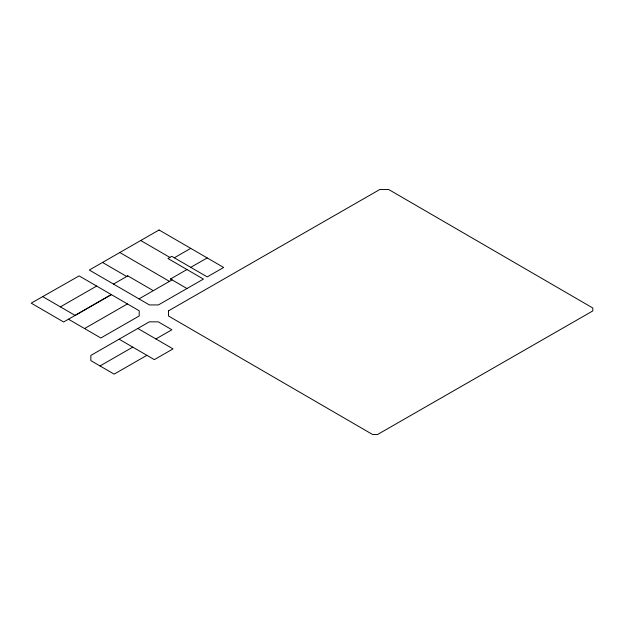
<?xml version="1.0" encoding="UTF-8"?>
<svg xmlns="http://www.w3.org/2000/svg" width="624" height="624" viewBox="0 0 624 624"><rect width="100%" height="100%" fill="white"/><g stroke="black" fill="none" stroke-linecap="round" stroke-linejoin="round"><path stroke-width="0.94" d="M42.877 296.704L75.098 315.409L111.345 294.598L63.64 321.992L31.2 303.155L79.123 275.894L139.214 310.775L139.191 315.97L100.831 337.99L68.476 319.215M60.395 306.875L96.642 286.065M153.301 290.667L127.803 275.863L126.703 276.494L102.523 262.454M113.49 284.084L127.803 275.863M174.307 257.79L190.733 248.36M186.982 288.522L170.524 278.967L186.95 269.537M190.765 267.345L207.191 257.915M84.56 328.544L127.429 303.935M138.996 298.888L172.091 279.88L170.524 278.967M100.027 365.945L132.779 347.131M155.906 338.941L171.904 329.753L158.309 321.859L149.331 321.844L90.854 355.415L90.831 360.61L114.13 374.135L146.89 355.321M140.743 240.513L169.868 257.416M119.839 252.509L169.471 281.385M137.818 328.45L173.035 348.894L154.323 359.635L119.106 339.199M168.519 310.822L168.496 316.009L372.544 434.468L377.621 434.476L592.784 310.931L592.8 307.999L388.752 189.548L379.774 189.524L168.519 310.822M159.073 229.983L89.31 270.044L149.401 304.925L158.387 304.941L203.408 279.092L167.957 258.515L171.772 256.316L207.23 276.9L223.649 267.47L159.073 229.983"/></g></svg>
